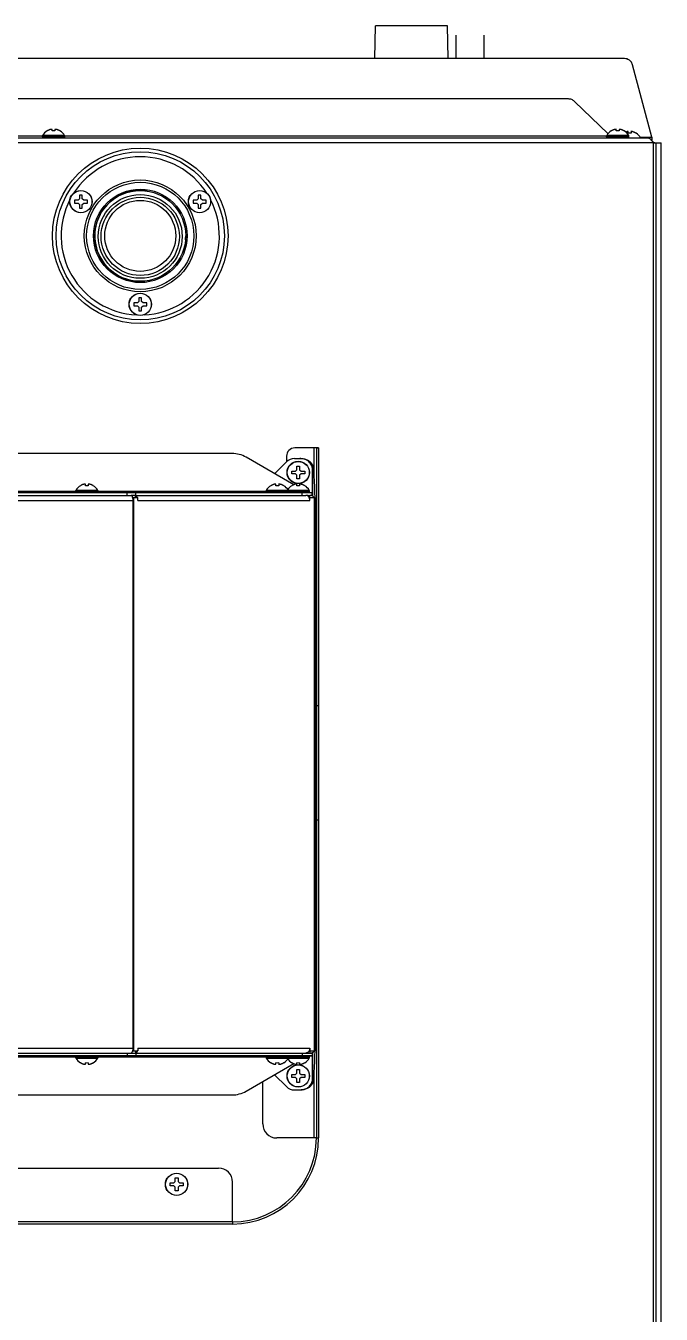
# Model space of a CAD drawing. Header units: millimetres. Extents: x -1686 to 4120, y -1850 to 2563.
# Drawn here: x 629.4 to 856.7, y -1379.4 to -918.3 of the extents above; entities that cross this region are included whole.
import ezdxf

# ---------------------------------------------------------------- set-up
doc = ezdxf.new("R2010")
doc.units = ezdxf.units.MM
doc.header["$LTSCALE"] = 65.395
doc.layers.get('0').update_dxf_attribs({"linetype": 'CONTINUOUS'})
doc.layers.add('ASSI', color=7, linetype='CONTINUOUS')
doc.layers.add('GEOM', color=7, linetype='CONTINUOUS')

msp = doc.modelspace()

# ---------------------------------------------------------------- linework, layer by layer
at = {"linetype": 'Continuous'}
for p, q in [((754.26, -929.97), (754.46, -918.25)), ((780.3, -918.25), (754.46, -918.25)), ((780.5, -929.97), (780.3, -918.25)), ((783.38, -929.97), (783.38, -921.58)), ((793.38, -929.97), (793.38, -921.58)), ((637.08, -955.91), (637.08, -955.87)), ((638.88, -955.91), (638.88, -955.35)), ((639.88, -955.35), (639.88, -955.91)), ((641.68, -955.87), (641.68, -955.91)), ((838.83, -955.91), (838.83, -955.87)), ((840.63, -955.91), (840.63, -955.35)), ((841.63, -955.35), (841.63, -955.91)), ((843.43, -955.87), (843.43, -955.91)), ((844.88, -956.71), (844.88, -956.15)), ((845.88, -956.15), (845.88, -956.71)), ((847.68, -956.67), (847.68, -956.71)), ((646.86, -980.7), (646.86, -981.7)), ((648.16, -980.7), (646.86, -980.7)), ((646.86, -981.7), (648.16, -981.7)), ((648.66, -980.2), (648.16, -980.7)), ((648.16, -981.7), (648.66, -982.2)), ((648.66, -978.9), (648.66, -980.2)), ((649.66, -978.9), (648.66, -978.9)), ((648.66, -982.2), (648.66, -983.5)), ((649.66, -980.2), (649.66, -978.9)), ((650.16, -980.7), (649.66, -980.2)), ((649.66, -982.2), (650.16, -981.7)), ((649.66, -983.5), (649.66, -982.2)), ((651.46, -980.7), (650.16, -980.7)), ((650.16, -981.7), (651.46, -981.7)), ((651.46, -981.7), (651.46, -980.7)), ((689.3, -980.7), (689.3, -981.7)), ((690.6, -980.7), (689.3, -980.7)), ((689.3, -981.7), (690.6, -981.7)), ((691.1, -980.2), (690.6, -980.7)), ((690.6, -981.7), (691.1, -982.2)), ((691.1, -978.9), (691.1, -980.2)), ((692.1, -978.9), (691.1, -978.9)), ((691.1, -982.2), (691.1, -983.5)), ((692.1, -980.2), (692.1, -978.9)), ((692.6, -980.7), (692.1, -980.2)), ((692.1, -982.2), (692.6, -981.7)), ((692.1, -983.5), (692.1, -982.2)), ((693.9, -980.7), (692.6, -980.7)), ((692.6, -981.7), (693.9, -981.7)), ((693.9, -981.7), (693.9, -980.7)), ((648.66, -983.5), (649.66, -983.5)), ((691.1, -983.5), (692.1, -983.5)), ((668.08, -1017.45), (668.08, -1018.45)), ((669.38, -1017.45), (668.08, -1017.45)), ((668.08, -1018.45), (669.38, -1018.45)), ((669.88, -1016.95), (669.38, -1017.45)), ((669.38, -1018.45), (669.88, -1018.95)), ((669.88, -1015.65), (669.88, -1016.95)), ((670.88, -1015.65), (669.88, -1015.65)), ((669.88, -1018.95), (669.88, -1020.25)), ((670.88, -1016.95), (670.88, -1015.65)), ((671.38, -1017.45), (670.88, -1016.95)), ((670.88, -1018.95), (671.38, -1018.45)), ((670.88, -1020.25), (670.88, -1018.95)), ((672.68, -1017.45), (671.38, -1017.45)), ((671.38, -1018.45), (672.68, -1018.45)), ((672.68, -1018.45), (672.68, -1017.45)), ((669.88, -1020.25), (670.88, -1020.25)), ((733.38, -1069.35), (734.18, -1069.35)), ((724.58, -1077.65), (725.88, -1077.65)), ((724.58, -1078.65), (724.58, -1077.65)), ((725.88, -1078.65), (724.58, -1078.65)), ((725.88, -1077.65), (726.38, -1077.15)), ((726.38, -1079.15), (725.88, -1078.65)), ((726.38, -1075.85), (727.38, -1075.85)), ((726.38, -1077.15), (726.38, -1075.85)), ((726.38, -1080.45), (726.38, -1079.15)), ((727.38, -1075.85), (727.38, -1077.15)), ((727.38, -1077.15), (727.88, -1077.65)), ((727.88, -1078.65), (727.38, -1079.15)), ((727.38, -1079.15), (727.38, -1080.45)), ((727.88, -1077.65), (729.18, -1077.65)), ((729.18, -1078.65), (727.88, -1078.65)), ((729.18, -1077.65), (729.18, -1078.65)), ((648.98, -1082.91), (648.98, -1082.87)), ((650.78, -1082.91), (650.78, -1082.35)), ((651.78, -1082.35), (651.78, -1082.91)), ((653.58, -1082.87), (653.58, -1082.91)), ((717.08, -1082.91), (717.08, -1082.87)), ((718.88, -1082.91), (718.88, -1082.35)), ((719.88, -1082.35), (719.88, -1082.91)), ((721.68, -1082.87), (721.68, -1082.91)), ((724.58, -1082.91), (724.58, -1082.87)), ((727.38, -1080.45), (726.38, -1080.45)), ((726.38, -1082.91), (726.38, -1082.35)), ((727.38, -1082.35), (727.38, -1082.91)), ((729.18, -1082.87), (729.18, -1082.91)), ((648.98, -1289.43), (648.98, -1289.4)), ((650.78, -1289.95), (650.78, -1289.4)), ((651.78, -1289.4), (651.78, -1289.95)), ((653.58, -1289.4), (653.58, -1289.43)), ((717.08, -1289.43), (717.08, -1289.4)), ((718.88, -1289.95), (718.88, -1289.4)), ((719.88, -1289.4), (719.88, -1289.95)), ((721.68, -1289.4), (721.68, -1289.43)), ((724.58, -1289.43), (724.58, -1289.4)), ((726.38, -1289.95), (726.38, -1289.4)), ((727.38, -1289.4), (727.38, -1289.95)), ((729.18, -1289.4), (729.18, -1289.43)), ((724.58, -1293.65), (725.88, -1293.65)), ((724.58, -1294.65), (724.58, -1293.65)), ((725.88, -1294.65), (724.58, -1294.65)), ((725.88, -1293.65), (726.38, -1293.15)), ((726.38, -1295.15), (725.88, -1294.65)), ((726.38, -1291.85), (727.38, -1291.85)), ((726.38, -1293.15), (726.38, -1291.85)), ((726.38, -1296.45), (726.38, -1295.15)), ((727.38, -1291.85), (727.38, -1293.15)), ((727.38, -1293.15), (727.88, -1293.65)), ((727.88, -1294.65), (727.38, -1295.15)), ((727.38, -1295.15), (727.38, -1296.45)), ((727.88, -1293.65), (729.18, -1293.65)), ((729.18, -1294.65), (727.88, -1294.65)), ((729.18, -1293.65), (729.18, -1294.65)), ((727.38, -1296.45), (726.38, -1296.45)), ((681.08, -1332.45), (682.38, -1332.45)), ((681.08, -1333.45), (681.08, -1332.45)), ((682.38, -1332.45), (682.88, -1331.95)), ((682.88, -1330.65), (683.88, -1330.65)), ((682.88, -1331.95), (682.88, -1330.65)), ((683.88, -1330.65), (683.88, -1331.95)), ((683.88, -1331.95), (684.38, -1332.45)), ((684.38, -1332.45), (685.68, -1332.45)), ((685.68, -1332.45), (685.68, -1333.45)), ((682.38, -1333.45), (681.08, -1333.45)), ((682.88, -1333.95), (682.38, -1333.45)), ((682.88, -1335.25), (682.88, -1333.95)), ((683.88, -1335.25), (682.88, -1335.25)), ((684.38, -1333.45), (683.88, -1333.95)), ((683.88, -1333.95), (683.88, -1335.25)), ((685.68, -1333.45), (684.38, -1333.45))]:
    msp.add_line(p, q, dxfattribs=at)
for radius in [15, 14]:
    msp.add_circle((670.38, -993.65), radius, dxfattribs=at)
for centre, radius, start, end in [((639.58, -959.97), 4.8, 121.3727, 149.6988), ((639.57, -959.96), 4.75, 118.9687, 121.5341), ((639.56, -959.95), 4.75, 118.0074, 118.9684), ((639.56, -959.95), 4.75, 116.6813, 118.0074), ((639.56, -959.95), 4.74, 115.5402, 116.6812), ((639.56, -959.94), 4.74, 114.5722, 115.5402), ((639.56, -959.94), 4.73, 113.3175, 114.5722), ((639.56, -959.94), 4.73, 112.5474, 113.3174), ((639.55, -959.93), 4.72, 111.0025, 112.5476), ((639.55, -959.92), 4.72, 110.5181, 111.0023), ((639.55, -959.91), 4.7, 108.4656, 110.5187), ((639.54, -959.89), 4.68, 107.3773, 108.465), ((639.53, -959.88), 4.67, 106.3949, 107.3772), ((639.53, -959.85), 4.64, 104.3176, 106.3964), ((638.63, -957.34), 2.01, 95.2585, 97.2741), ((638.63, -957.32), 1.98, 94.6009, 95.2558), ((638.63, -957.31), 1.97, 93.2167, 94.6016), ((638.63, -957.3), 1.96, 92.3765, 93.2159), ((638.63, -957.29), 1.95, 91.1545, 92.3767), ((638.63, -957.29), 1.95, 90.1995, 91.1541), ((638.63, -957.29), 1.95, 89.0741, 90.1995), ((638.63, -957.29), 1.95, 88.0037, 89.0738), ((638.63, -957.3), 1.96, 86.9771, 88.0037), ((638.63, -957.31), 1.97, 85.714, 86.9766), ((638.63, -957.32), 1.98, 84.8627, 85.7144), ((638.63, -957.34), 2.01, 82.7256, 84.8598), ((639.38, -959.67), 3.8, 82.4351, 97.5649), ((640.13, -957.34), 2.01, 95.1401, 97.2744), ((640.13, -957.32), 1.98, 94.2856, 95.1372), ((640.13, -957.31), 1.97, 93.0233, 94.286), ((640.13, -957.3), 1.96, 91.9964, 93.0228), ((640.13, -957.29), 1.95, 90.9261, 91.9964), ((640.13, -957.29), 1.95, 88.8459, 90.9258), ((640.13, -957.29), 1.96, 87.6234, 88.8455), ((640.13, -957.3), 1.96, 86.7841, 87.6235), ((640.13, -957.31), 1.97, 85.3984, 86.7833), ((640.13, -957.32), 1.98, 84.7442, 85.3991), ((640.13, -957.34), 2.01, 82.7259, 84.7415), ((639.23, -959.85), 4.64, 73.6036, 75.6824), ((639.22, -959.88), 4.67, 72.6228, 73.6051), ((639.22, -959.89), 4.68, 71.535, 72.6227), ((639.21, -959.91), 4.7, 69.4813, 71.5344), ((639.21, -959.92), 4.72, 68.9977, 69.4819), ((639.21, -959.93), 4.72, 67.4524, 68.9975), ((639.2, -959.94), 4.73, 66.6826, 67.4526), ((639.2, -959.94), 4.73, 65.4278, 66.6825), ((639.2, -959.94), 4.74, 64.4598, 65.4278), ((639.2, -959.95), 4.74, 63.3188, 64.4598), ((639.2, -959.95), 4.75, 61.9926, 63.3187), ((639.2, -959.95), 4.75, 61.0316, 61.9926), ((639.19, -959.96), 4.75, 58.4659, 61.0313), ((639.18, -959.97), 4.8, 30.3012, 58.6273), ((841.33, -959.97), 4.8, 121.3727, 149.6988), ((841.32, -959.96), 4.75, 118.9687, 121.5341), ((841.31, -959.95), 4.75, 118.0074, 118.9684), ((841.31, -959.95), 4.75, 116.6813, 118.0074), ((841.31, -959.95), 4.74, 115.5402, 116.6812), ((841.31, -959.94), 4.74, 114.5722, 115.5402), ((841.31, -959.94), 4.73, 113.3175, 114.5722), ((841.31, -959.94), 4.73, 112.5474, 113.3174), ((841.3, -959.93), 4.72, 111.0025, 112.5476), ((841.3, -959.92), 4.72, 110.5181, 111.0023), ((841.3, -959.91), 4.7, 108.4656, 110.5187), ((841.29, -959.89), 4.68, 107.3773, 108.465), ((841.28, -959.88), 4.67, 106.3949, 107.3772), ((841.28, -959.85), 4.64, 104.3176, 106.3964), ((840.38, -957.34), 2.01, 95.2585, 97.2741), ((840.38, -957.32), 1.98, 94.6009, 95.2558), ((840.38, -957.31), 1.97, 93.2167, 94.6016), ((840.38, -957.3), 1.96, 92.3765, 93.2159), ((840.38, -957.29), 1.95, 91.1545, 92.3767), ((840.38, -957.29), 1.95, 90.1995, 91.1541), ((840.38, -957.29), 1.95, 89.0741, 90.1995), ((840.38, -957.29), 1.95, 88.0037, 89.0738), ((840.38, -957.3), 1.96, 86.9771, 88.0037), ((840.38, -957.31), 1.97, 85.714, 86.9766), ((840.38, -957.32), 1.98, 84.8627, 85.7144), ((840.38, -957.34), 2.01, 82.7256, 84.8598), ((841.13, -959.67), 3.8, 82.4351, 97.5649), ((841.88, -957.34), 2.01, 95.1401, 97.2744), ((841.88, -957.32), 1.98, 94.2856, 95.1372), ((841.88, -957.31), 1.97, 93.0233, 94.286), ((841.88, -957.3), 1.96, 91.9964, 93.0228), ((841.88, -957.29), 1.95, 90.9261, 91.9964), ((841.88, -957.29), 1.95, 88.8459, 90.9258), ((841.88, -957.29), 1.96, 87.6234, 88.8455), ((841.88, -957.3), 1.96, 86.7841, 87.6235), ((841.88, -957.31), 1.97, 85.3984, 86.7833), ((841.88, -957.32), 1.98, 84.7442, 85.3991), ((841.88, -957.34), 2.01, 82.7259, 84.7415), ((840.98, -959.85), 4.64, 73.6036, 75.6824), ((840.97, -959.88), 4.67, 72.6228, 73.6051), ((840.97, -959.89), 4.68, 71.535, 72.6227), ((840.96, -959.91), 4.7, 69.4813, 71.5344), ((840.96, -959.92), 4.72, 68.9977, 69.4819), ((840.96, -959.93), 4.72, 67.4524, 68.9975), ((840.95, -959.94), 4.73, 66.6826, 67.4526), ((840.95, -959.94), 4.73, 65.4278, 66.6825), ((840.95, -959.94), 4.74, 64.4598, 65.4278), ((840.95, -959.95), 4.74, 63.3188, 64.4598), ((840.95, -959.95), 4.75, 61.9926, 63.3187), ((840.95, -959.95), 4.75, 61.0316, 61.9926), ((840.94, -959.96), 4.75, 58.4659, 61.0313), ((840.93, -959.97), 4.8, 30.3012, 58.6273), ((845.54, -960.71), 4.7, 108.465, 109.4988), ((845.54, -960.69), 4.68, 107.3773, 108.465), ((845.53, -960.68), 4.67, 106.3949, 107.3772), ((845.53, -960.65), 4.64, 104.3176, 106.3964), ((844.63, -958.14), 2.01, 95.2585, 97.2741), ((844.63, -958.12), 1.98, 94.6009, 95.2558), ((844.63, -958.11), 1.97, 93.2167, 94.6016), ((844.63, -958.1), 1.96, 92.3765, 93.2159), ((844.63, -958.09), 1.95, 91.1545, 92.3767), ((844.63, -958.09), 1.95, 90.1995, 91.1541), ((844.63, -958.09), 1.95, 89.0741, 90.1995), ((844.63, -958.09), 1.95, 88.0037, 89.0738), ((844.63, -958.1), 1.96, 86.9771, 88.0037), ((844.63, -958.11), 1.97, 85.714, 86.9766), ((844.63, -958.12), 1.98, 84.8627, 85.7144), ((844.63, -958.14), 2.01, 82.7256, 84.8598), ((845.38, -960.47), 3.8, 82.4351, 97.5649), ((846.13, -958.14), 2.01, 95.1401, 97.2744), ((846.13, -958.12), 1.98, 94.2856, 95.1372), ((846.13, -958.11), 1.97, 93.0233, 94.286), ((846.13, -958.1), 1.96, 91.9964, 93.0228), ((846.13, -958.09), 1.95, 90.9261, 91.9964), ((846.13, -958.09), 1.95, 88.8459, 90.9258), ((846.13, -958.09), 1.96, 87.6234, 88.8455), ((846.13, -958.1), 1.96, 86.7841, 87.6235), ((846.13, -958.11), 1.97, 85.3984, 86.7833), ((846.13, -958.12), 1.98, 84.7442, 85.3991), ((846.13, -958.14), 2.01, 82.7259, 84.7415), ((845.23, -960.65), 4.64, 73.6036, 75.6824), ((845.22, -960.68), 4.67, 72.6228, 73.6051), ((845.22, -960.69), 4.68, 71.535, 72.6227), ((845.21, -960.71), 4.7, 69.4813, 71.5344), ((845.21, -960.72), 4.72, 68.9977, 69.4819), ((845.21, -960.73), 4.72, 67.4524, 68.9975), ((845.2, -960.74), 4.73, 66.6826, 67.4526), ((845.2, -960.74), 4.73, 65.4278, 66.6825), ((845.2, -960.74), 4.74, 64.4598, 65.4278), ((845.2, -960.75), 4.74, 63.3188, 64.4598), ((845.2, -960.75), 4.75, 61.9926, 63.3187), ((845.2, -960.75), 4.75, 61.0316, 61.9926), ((845.19, -960.76), 4.75, 58.4659, 61.0313), ((845.18, -960.77), 4.8, 30.3012, 58.6273), ((853.58, -961.75), 1.8, 62.8861, 84.76), ((651.48, -1086.97), 4.8, 121.3727, 149.6988), ((651.47, -1086.96), 4.75, 118.9687, 121.5341), ((651.46, -1086.95), 4.75, 118.0074, 118.9684), ((651.46, -1086.95), 4.75, 116.6813, 118.0074), ((651.46, -1086.95), 4.74, 115.5402, 116.6812), ((651.46, -1086.94), 4.74, 114.5722, 115.5402), ((651.46, -1086.94), 4.73, 113.3175, 114.5722), ((651.46, -1086.94), 4.73, 112.5474, 113.3174), ((651.45, -1086.93), 4.72, 111.0025, 112.5476), ((651.45, -1086.92), 4.72, 110.5181, 111.0023), ((651.45, -1086.91), 4.7, 108.4656, 110.5187), ((651.44, -1086.89), 4.68, 107.3773, 108.465), ((651.43, -1086.88), 4.67, 106.3949, 107.3772), ((651.43, -1086.85), 4.64, 104.3176, 106.3964), ((650.53, -1084.34), 2.01, 95.2585, 97.2741), ((650.53, -1084.32), 1.98, 94.6009, 95.2558), ((650.53, -1084.31), 1.97, 93.2167, 94.6016), ((650.53, -1084.3), 1.96, 92.3765, 93.2159), ((650.53, -1084.29), 1.95, 91.1545, 92.3767), ((650.53, -1084.29), 1.95, 90.1995, 91.1541), ((650.53, -1084.29), 1.95, 89.0741, 90.1995), ((650.53, -1084.29), 1.95, 88.0037, 89.0738), ((650.53, -1084.3), 1.96, 86.9771, 88.0037), ((650.53, -1084.31), 1.97, 85.714, 86.9766), ((650.53, -1084.32), 1.98, 84.8627, 85.7144), ((650.53, -1084.34), 2.01, 82.7256, 84.8598), ((651.28, -1086.67), 3.8, 82.4351, 97.5649), ((652.03, -1084.34), 2.01, 95.1401, 97.2744), ((652.03, -1084.32), 1.98, 94.2856, 95.1372), ((652.03, -1084.31), 1.97, 93.0233, 94.286), ((652.03, -1084.3), 1.96, 91.9964, 93.0228), ((652.03, -1084.29), 1.95, 90.9261, 91.9964), ((652.03, -1084.29), 1.95, 88.8459, 90.9258), ((652.03, -1084.29), 1.96, 87.6234, 88.8455), ((652.03, -1084.3), 1.96, 86.7841, 87.6235), ((652.03, -1084.31), 1.97, 85.3984, 86.7833), ((652.03, -1084.32), 1.98, 84.7442, 85.3991), ((652.03, -1084.34), 2.01, 82.7259, 84.7415), ((651.13, -1086.85), 4.64, 73.6036, 75.6824), ((651.12, -1086.88), 4.67, 72.6228, 73.6051), ((651.12, -1086.89), 4.68, 71.535, 72.6227), ((651.11, -1086.91), 4.7, 69.4813, 71.5344), ((651.11, -1086.92), 4.72, 68.9977, 69.4819), ((651.11, -1086.93), 4.72, 67.4524, 68.9975), ((651.1, -1086.94), 4.73, 66.6826, 67.4526), ((651.1, -1086.94), 4.73, 65.4278, 66.6825), ((651.1, -1086.94), 4.74, 64.4598, 65.4278), ((651.1, -1086.95), 4.74, 63.3188, 64.4598), ((651.1, -1086.95), 4.75, 61.9926, 63.3187), ((651.1, -1086.95), 4.75, 61.0316, 61.9926), ((651.09, -1086.96), 4.75, 58.4659, 61.0313), ((651.08, -1086.97), 4.8, 30.3012, 58.6273), ((719.58, -1086.97), 4.8, 121.3727, 149.6988), ((719.57, -1086.96), 4.75, 118.9687, 121.5341), ((719.56, -1086.95), 4.75, 118.0074, 118.9684), ((719.56, -1086.95), 4.75, 116.6813, 118.0074), ((719.56, -1086.95), 4.74, 115.5402, 116.6812), ((719.56, -1086.94), 4.74, 114.5722, 115.5402), ((719.56, -1086.94), 4.73, 113.3175, 114.5722), ((719.56, -1086.94), 4.73, 112.5474, 113.3174), ((719.55, -1086.93), 4.72, 111.0025, 112.5476), ((719.55, -1086.92), 4.72, 110.5181, 111.0023), ((719.55, -1086.91), 4.7, 108.4656, 110.5187), ((719.54, -1086.89), 4.68, 107.3773, 108.465), ((719.53, -1086.88), 4.67, 106.3949, 107.3772), ((719.53, -1086.85), 4.64, 104.3176, 106.3964), ((718.63, -1084.34), 2.01, 95.2585, 97.2741), ((718.63, -1084.32), 1.98, 94.6009, 95.2558), ((718.63, -1084.31), 1.97, 93.2167, 94.6016), ((718.63, -1084.3), 1.96, 92.3765, 93.2159), ((718.63, -1084.29), 1.95, 91.1545, 92.3767), ((718.63, -1084.29), 1.95, 90.1995, 91.1541), ((718.63, -1084.29), 1.95, 89.0741, 90.1995), ((718.63, -1084.29), 1.95, 88.0037, 89.0738), ((718.63, -1084.3), 1.96, 86.9771, 88.0037), ((718.63, -1084.31), 1.97, 85.714, 86.9766), ((718.63, -1084.32), 1.98, 84.8627, 85.7144), ((718.63, -1084.34), 2.01, 82.7256, 84.8598), ((719.38, -1086.67), 3.8, 82.4351, 97.5649), ((720.13, -1084.34), 2.01, 95.1401, 97.2744), ((720.13, -1084.32), 1.98, 94.2856, 95.1372), ((720.13, -1084.31), 1.97, 93.0233, 94.286), ((720.13, -1084.3), 1.96, 91.9964, 93.0228), ((720.13, -1084.29), 1.95, 90.9261, 91.9964), ((720.13, -1084.29), 1.95, 88.8459, 90.9258), ((720.13, -1084.29), 1.96, 87.6234, 88.8455), ((720.13, -1084.3), 1.96, 86.7841, 87.6235), ((720.13, -1084.31), 1.97, 85.3984, 86.7833), ((720.13, -1084.32), 1.98, 84.7442, 85.3991), ((720.13, -1084.34), 2.01, 82.7259, 84.7415), ((719.23, -1086.85), 4.64, 73.6036, 75.6824), ((719.22, -1086.88), 4.67, 72.6228, 73.6051), ((719.22, -1086.89), 4.68, 71.535, 72.6227), ((719.21, -1086.91), 4.7, 69.4813, 71.5344), ((719.21, -1086.92), 4.72, 68.9977, 69.4819), ((719.21, -1086.93), 4.72, 67.4524, 68.9975), ((719.2, -1086.94), 4.73, 66.6826, 67.4526), ((719.2, -1086.94), 4.73, 65.4278, 66.6825), ((719.2, -1086.94), 4.74, 64.4598, 65.4278), ((719.2, -1086.95), 4.74, 63.3188, 64.4598), ((719.2, -1086.95), 4.75, 61.9926, 63.3187), ((719.2, -1086.95), 4.75, 61.0316, 61.9926), ((719.19, -1086.96), 4.75, 58.4659, 61.0313), ((719.18, -1086.97), 4.8, 30.3012, 58.6273), ((727.08, -1086.97), 4.8, 121.3727, 145.7416), ((727.07, -1086.96), 4.75, 118.9687, 121.5341), ((727.06, -1086.95), 4.75, 118.0074, 118.9684), ((727.06, -1086.95), 4.75, 116.6813, 118.0074), ((727.06, -1086.95), 4.74, 115.5402, 116.6812), ((727.06, -1086.94), 4.74, 114.5722, 115.5402), ((727.06, -1086.94), 4.73, 113.3175, 114.5722), ((727.06, -1086.94), 4.73, 112.5474, 113.3174), ((727.05, -1086.93), 4.72, 111.0025, 112.5476), ((727.05, -1086.92), 4.72, 110.5181, 111.0023), ((727.05, -1086.91), 4.7, 108.4656, 110.5187), ((727.04, -1086.89), 4.68, 107.3773, 108.465), ((727.03, -1086.88), 4.67, 106.3949, 107.3772), ((727.03, -1086.85), 4.64, 104.3176, 106.3964), ((726.13, -1084.34), 2.01, 95.2585, 97.2741), ((726.13, -1084.32), 1.98, 94.6009, 95.2558), ((726.13, -1084.31), 1.97, 93.2167, 94.6016), ((726.13, -1084.3), 1.96, 92.3765, 93.2159), ((726.13, -1084.29), 1.95, 91.1545, 92.3767), ((726.13, -1084.29), 1.95, 90.1995, 91.1541), ((726.13, -1084.29), 1.95, 89.0741, 90.1995), ((726.13, -1084.29), 1.95, 88.0037, 89.0738), ((726.13, -1084.3), 1.96, 86.9771, 88.0037), ((726.13, -1084.31), 1.97, 85.714, 86.9766), ((726.13, -1084.32), 1.98, 84.8627, 85.7144), ((726.13, -1084.34), 2.01, 82.7256, 84.8598), ((726.88, -1086.67), 3.8, 82.4351, 97.5649), ((727.63, -1084.34), 2.01, 95.1401, 97.2744), ((727.63, -1084.32), 1.98, 94.2856, 95.1372), ((727.63, -1084.31), 1.97, 93.0233, 94.286), ((727.63, -1084.3), 1.96, 91.9964, 93.0228), ((727.63, -1084.29), 1.95, 90.9261, 91.9964), ((727.63, -1084.29), 1.95, 88.8459, 90.9258), ((727.63, -1084.29), 1.96, 87.6234, 88.8455), ((727.63, -1084.3), 1.96, 86.7841, 87.6235), ((727.63, -1084.31), 1.97, 85.3984, 86.7833), ((727.63, -1084.32), 1.98, 84.7442, 85.3991), ((727.63, -1084.34), 2.01, 82.7259, 84.7415), ((726.73, -1086.85), 4.64, 73.6036, 75.6824), ((726.72, -1086.88), 4.67, 72.6228, 73.6051), ((726.72, -1086.89), 4.68, 71.535, 72.6227), ((726.71, -1086.91), 4.7, 69.4813, 71.5344), ((726.71, -1086.92), 4.72, 68.9977, 69.4819), ((726.71, -1086.93), 4.72, 67.4524, 68.9975), ((726.7, -1086.94), 4.73, 66.6826, 67.4526), ((726.7, -1086.94), 4.73, 65.4278, 66.6825), ((726.7, -1086.94), 4.74, 64.4598, 65.4278), ((726.7, -1086.95), 4.74, 63.3188, 64.4598), ((726.7, -1086.95), 4.75, 61.9926, 63.3187), ((726.7, -1086.95), 4.75, 61.0316, 61.9926), ((726.69, -1086.96), 4.75, 58.4659, 61.0313), ((726.68, -1086.97), 4.8, 30.3012, 58.6273), ((651.48, -1285.33), 4.8, 210.3012, 238.6273), ((651.47, -1285.34), 4.75, 238.4659, 241.0313), ((651.46, -1285.35), 4.75, 241.0316, 241.9926), ((651.46, -1285.35), 4.75, 241.9926, 243.3187), ((651.46, -1285.35), 4.74, 243.3188, 244.4598), ((651.46, -1285.36), 4.74, 244.4598, 245.4278), ((651.46, -1285.36), 4.73, 245.4278, 246.6825), ((651.46, -1285.37), 4.73, 246.6826, 247.4526), ((651.45, -1285.37), 4.72, 247.4524, 248.9975), ((651.45, -1285.38), 4.72, 248.9977, 249.4819), ((651.45, -1285.39), 4.7, 249.4813, 251.5344), ((651.44, -1285.41), 4.68, 251.535, 252.6227), ((651.43, -1285.42), 4.67, 252.6228, 253.6051), ((651.43, -1285.45), 4.64, 253.6036, 255.6824), ((650.53, -1287.96), 2.01, 262.7259, 264.7415), ((650.53, -1287.98), 1.98, 264.7442, 265.3991), ((650.53, -1287.99), 1.97, 265.3984, 266.7833), ((650.53, -1288), 1.96, 266.7841, 267.6235), ((650.53, -1288.01), 1.96, 267.6234, 268.8455), ((650.53, -1288.01), 1.95, 268.8459, 270.9258), ((650.53, -1288.01), 1.95, 270.9261, 271.9964), ((650.53, -1288), 1.96, 271.9964, 273.0228), ((650.53, -1287.99), 1.97, 273.0233, 274.286), ((650.53, -1287.98), 1.98, 274.2856, 275.1372), ((650.53, -1287.96), 2.01, 275.1401, 277.2744), ((651.28, -1285.63), 3.8, 262.4351, 277.5649), ((652.03, -1287.96), 2.01, 262.7256, 264.8598), ((652.03, -1287.98), 1.98, 264.8627, 265.7144), ((652.03, -1287.99), 1.97, 265.714, 266.9766), ((652.03, -1288), 1.96, 266.9771, 268.0037), ((652.03, -1288.01), 1.95, 268.0037, 269.0738), ((652.03, -1288.01), 1.95, 269.0741, 270.1995), ((652.03, -1288.01), 1.95, 270.1995, 271.1541), ((652.03, -1288.01), 1.95, 271.1545, 272.3767), ((652.03, -1288), 1.96, 272.3765, 273.2159), ((652.03, -1287.99), 1.97, 273.2167, 274.6016), ((652.03, -1287.98), 1.98, 274.6009, 275.2558), ((652.03, -1287.96), 2.01, 275.2585, 277.2741), ((651.13, -1285.45), 4.64, 284.3176, 286.3964), ((651.12, -1285.42), 4.67, 286.3949, 287.3772), ((651.12, -1285.41), 4.68, 287.3773, 288.465), ((651.11, -1285.39), 4.7, 288.4656, 290.5187), ((651.11, -1285.38), 4.72, 290.5181, 291.0023), ((651.11, -1285.37), 4.72, 291.0025, 292.5476), ((651.1, -1285.37), 4.73, 292.5474, 293.3174), ((651.1, -1285.36), 4.73, 293.3175, 294.5722), ((651.1, -1285.36), 4.74, 294.5722, 295.5402), ((651.1, -1285.35), 4.74, 295.5402, 296.6812), ((651.1, -1285.35), 4.75, 296.6813, 298.0074), ((651.1, -1285.35), 4.75, 298.0074, 298.9684), ((651.09, -1285.34), 4.75, 298.9687, 301.5341), ((651.08, -1285.33), 4.8, 301.3727, 329.6988), ((719.58, -1285.33), 4.8, 210.3012, 238.6273), ((719.57, -1285.34), 4.75, 238.4659, 241.0313), ((719.56, -1285.35), 4.75, 241.0316, 241.9926), ((719.56, -1285.35), 4.75, 241.9926, 243.3187), ((719.56, -1285.35), 4.74, 243.3188, 244.4598), ((719.56, -1285.36), 4.74, 244.4598, 245.4278), ((719.56, -1285.36), 4.73, 245.4278, 246.6825), ((719.56, -1285.37), 4.73, 246.6826, 247.4526), ((719.55, -1285.37), 4.72, 247.4524, 248.9975), ((719.55, -1285.38), 4.72, 248.9977, 249.4819), ((719.55, -1285.39), 4.7, 249.4813, 251.5344), ((719.54, -1285.41), 4.68, 251.535, 252.6227), ((719.53, -1285.42), 4.67, 252.6228, 253.6051), ((719.53, -1285.45), 4.64, 253.6036, 255.6824), ((718.63, -1287.96), 2.01, 262.7259, 264.7415), ((718.63, -1287.98), 1.98, 264.7442, 265.3991), ((718.63, -1287.99), 1.97, 265.3984, 266.7833), ((718.63, -1288), 1.96, 266.7841, 267.6235), ((718.63, -1288.01), 1.96, 267.6234, 268.8455), ((718.63, -1288.01), 1.95, 268.8459, 270.9258), ((718.63, -1288.01), 1.95, 270.9261, 271.9964), ((718.63, -1288), 1.96, 271.9964, 273.0228), ((718.63, -1287.99), 1.97, 273.0233, 274.286), ((718.63, -1287.98), 1.98, 274.2856, 275.1372), ((718.63, -1287.96), 2.01, 275.1401, 277.2744), ((719.38, -1285.63), 3.8, 262.4351, 277.5649), ((720.13, -1287.96), 2.01, 262.7256, 264.8598), ((720.13, -1287.98), 1.98, 264.8627, 265.7144), ((720.13, -1287.99), 1.97, 265.714, 266.9766), ((720.13, -1288), 1.96, 266.9771, 268.0037), ((720.13, -1288.01), 1.95, 268.0037, 269.0738), ((720.13, -1288.01), 1.95, 269.0741, 270.1995), ((720.13, -1288.01), 1.95, 270.1995, 271.1541), ((720.13, -1288.01), 1.95, 271.1545, 272.3767), ((720.13, -1288), 1.96, 272.3765, 273.2159), ((720.13, -1287.99), 1.97, 273.2167, 274.6016), ((720.13, -1287.98), 1.98, 274.6009, 275.2558), ((720.13, -1287.96), 2.01, 275.2585, 277.2741), ((719.23, -1285.45), 4.64, 284.3176, 286.3964), ((719.22, -1285.42), 4.67, 286.3949, 287.3772), ((719.22, -1285.41), 4.68, 287.3773, 288.465), ((719.21, -1285.39), 4.7, 288.4656, 290.5187), ((719.21, -1285.38), 4.72, 290.5181, 291.0023), ((719.21, -1285.37), 4.72, 291.0025, 292.5476), ((719.2, -1285.37), 4.73, 292.5474, 293.3174), ((719.2, -1285.36), 4.73, 293.3175, 294.5722), ((719.2, -1285.36), 4.74, 294.5722, 295.5402), ((719.2, -1285.35), 4.74, 295.5402, 296.6812), ((719.2, -1285.35), 4.75, 296.6813, 298.0074), ((719.2, -1285.35), 4.75, 298.0074, 298.9684), ((719.19, -1285.34), 4.75, 298.9687, 301.5341), ((719.18, -1285.33), 4.8, 301.3727, 329.6988), ((727.08, -1285.33), 4.8, 214.2584, 238.6273), ((727.07, -1285.34), 4.75, 238.4659, 241.0313), ((727.06, -1285.35), 4.75, 241.0316, 241.9926), ((727.06, -1285.35), 4.75, 241.9926, 243.3187), ((727.06, -1285.35), 4.74, 243.3188, 244.4598), ((727.06, -1285.36), 4.74, 244.4598, 245.4278), ((727.06, -1285.36), 4.73, 245.4278, 246.6825), ((727.06, -1285.37), 4.73, 246.6826, 247.4526), ((727.05, -1285.37), 4.72, 247.4524, 248.9975), ((727.05, -1285.38), 4.72, 248.9977, 249.4819), ((727.05, -1285.39), 4.7, 249.4813, 251.5344), ((727.04, -1285.41), 4.68, 251.535, 252.6227), ((727.03, -1285.42), 4.67, 252.6228, 253.6051), ((727.03, -1285.45), 4.64, 253.6036, 255.6824), ((726.13, -1287.96), 2.01, 262.7259, 264.7415), ((726.13, -1287.98), 1.98, 264.7442, 265.3991), ((726.13, -1287.99), 1.97, 265.3984, 266.7833), ((726.13, -1288), 1.96, 266.7841, 267.6235), ((726.13, -1288.01), 1.96, 267.6234, 268.8455), ((726.13, -1288.01), 1.95, 268.8459, 270.9258), ((726.13, -1288.01), 1.95, 270.9261, 271.9964), ((726.13, -1288), 1.96, 271.9964, 273.0228), ((726.13, -1287.99), 1.97, 273.0233, 274.286), ((726.13, -1287.98), 1.98, 274.2856, 275.1372), ((726.13, -1287.96), 2.01, 275.1401, 277.2744), ((726.88, -1285.63), 3.8, 262.4351, 277.5649), ((727.63, -1287.96), 2.01, 262.7256, 264.8598), ((727.63, -1287.98), 1.98, 264.8627, 265.7144), ((727.63, -1287.99), 1.97, 265.714, 266.9766), ((727.63, -1288), 1.96, 266.9771, 268.0037), ((727.63, -1288.01), 1.95, 268.0037, 269.0738), ((727.63, -1288.01), 1.95, 269.0741, 270.1995), ((727.63, -1288.01), 1.95, 270.1995, 271.1541), ((727.63, -1288.01), 1.95, 271.1545, 272.3767), ((727.63, -1288), 1.96, 272.3765, 273.2159), ((727.63, -1287.99), 1.97, 273.2167, 274.6016), ((727.63, -1287.98), 1.98, 274.6009, 275.2558), ((727.63, -1287.96), 2.01, 275.2585, 277.2741), ((726.73, -1285.45), 4.64, 284.3176, 286.3964), ((726.72, -1285.42), 4.67, 286.3949, 287.3772), ((726.72, -1285.41), 4.68, 287.3773, 288.465), ((726.71, -1285.39), 4.7, 288.4656, 290.5187), ((726.71, -1285.38), 4.72, 290.5181, 291.0023), ((726.71, -1285.37), 4.72, 291.0025, 292.5476), ((726.7, -1285.37), 4.73, 292.5474, 293.3174), ((726.7, -1285.36), 4.73, 293.3175, 294.5722), ((726.7, -1285.36), 4.74, 294.5722, 295.5402), ((726.7, -1285.35), 4.74, 295.5402, 296.6812), ((726.7, -1285.35), 4.75, 296.6813, 298.0074), ((726.7, -1285.35), 4.75, 298.0074, 298.9684), ((726.69, -1285.34), 4.75, 298.9687, 301.5341), ((726.68, -1285.33), 4.8, 301.3727, 329.6988)]:
    msp.add_arc(centre, radius, start, end, dxfattribs=at)
at = {"layer": 'ASSI', "linetype": 'Continuous'}
for p, q in [((635.38, -957.95), (635.38, -957.75)), ((643.38, -957.75), (635.38, -957.75)), ((643.38, -957.95), (635.38, -957.95)), ((643.32, -957.55), (635.43, -957.55)), ((643.38, -957.95), (643.38, -957.75)), ((845.13, -957.75), (837.13, -957.75)), ((837.13, -957.95), (837.13, -957.75)), ((845.13, -957.95), (837.13, -957.95)), ((845.07, -957.55), (837.18, -957.55)), ((845.13, -957.95), (845.13, -957.75)), ((647.28, -1084.95), (647.28, -1084.75)), ((655.28, -1084.75), (647.28, -1084.75)), ((655.28, -1084.95), (647.28, -1084.95)), ((655.22, -1084.55), (647.33, -1084.55)), ((655.28, -1084.95), (655.28, -1084.75)), ((730.88, -1084.75), (715.38, -1084.75)), ((715.38, -1084.95), (715.38, -1084.75)), ((730.88, -1084.95), (715.38, -1084.95)), ((730.82, -1084.55), (715.43, -1084.55)), ((723.38, -1084.95), (723.38, -1084.75)), ((730.88, -1084.95), (730.88, -1084.75)), ((647.28, -1287.35), (655.28, -1287.35)), ((647.28, -1287.55), (647.28, -1287.35)), ((647.28, -1287.55), (655.28, -1287.55)), ((647.33, -1287.75), (655.22, -1287.75)), ((655.28, -1287.55), (655.28, -1287.35)), ((715.38, -1287.35), (730.88, -1287.35)), ((715.38, -1287.55), (715.38, -1287.35)), ((715.38, -1287.55), (730.88, -1287.55)), ((715.43, -1287.75), (730.82, -1287.75)), ((723.38, -1287.55), (723.38, -1287.35)), ((730.88, -1287.55), (730.88, -1287.35))]:
    msp.add_line(p, q, dxfattribs=at)
for centre, radius in [((670.38, -993.45), 30.09), ((649.16, -981.2), 4), ((649.16, -981.2), 3.95), ((670.38, -993.45), 20), ((670.38, -993.45), 16.25), ((691.6, -981.2), 4), ((691.6, -981.2), 3.95), ((670.38, -993.45), 12.7), ((670.38, -1017.95), 4), ((670.38, -1017.95), 3.95), ((726.88, -1078.15), 4), ((726.88, -1078.15), 3.95), ((726.88, -1294.15), 4), ((726.88, -1294.15), 3.95), ((683.38, -1332.95), 4), ((683.38, -1332.95), 3.95)]:
    msp.add_circle(centre, radius, dxfattribs=at)
for centre, radius, start, end in [((635.78, -957.75), 0.4, 149.6988, 180), ((635.78, -957.95), 0.4, 180, 270), ((639.58, -959.97), 4.8, 121.3727, 149.6988), ((639.18, -959.97), 4.8, 30.3012, 58.6273), ((642.98, -957.95), 0.4, 270, 360), ((642.98, -957.75), 0.4, 0, 30.3012), ((837.53, -957.75), 0.4, 149.6988, 180), ((837.53, -957.95), 0.4, 180, 270), ((841.33, -959.97), 4.8, 121.3727, 149.6988), ((840.93, -959.97), 4.8, 30.3012, 58.6273), ((844.73, -957.95), 0.4, 270, 360), ((844.73, -957.75), 0.4, 0, 30.3012), ((845.18, -960.77), 4.8, 30.3012, 58.6273), ((670.38, -993.45), 28.3, 32.6332, 147.3361), ((670.38, -993.45), 28.3, 152.7062, 267.2253), ((670.38, -993.45), 28.3, 272.776, 27.3129), ((651.48, -1086.97), 4.8, 121.3727, 149.6988), ((651.08, -1086.97), 4.8, 30.3012, 58.6273), ((719.58, -1086.97), 4.8, 121.3727, 149.6988), ((719.18, -1086.97), 4.8, 30.3012, 58.6273), ((727.08, -1086.97), 4.8, 121.3727, 145.7122), ((726.68, -1086.97), 4.8, 30.3012, 58.6273), ((647.68, -1084.75), 0.4, 149.6988, 180), ((647.68, -1084.95), 0.4, 180, 270), ((654.88, -1084.95), 0.4, 270, 360), ((654.88, -1084.75), 0.4, 0, 30.3012), ((715.78, -1084.75), 0.4, 149.6988, 180), ((715.78, -1084.95), 0.4, 180, 270), ((722.98, -1084.95), 0.4, 270, 360), ((723.28, -1084.95), 0.4, 247.9517, 270), ((722.98, -1084.75), 0.4, 0, 30.3012), ((730.48, -1084.95), 0.4, 270, 360), ((730.48, -1084.75), 0.4, 0, 30.3012), ((647.68, -1287.35), 0.4, 90, 180), ((647.68, -1287.55), 0.4, 180, 210.3012), ((651.48, -1285.33), 4.8, 210.3012, 238.6273), ((651.08, -1285.33), 4.8, 301.3727, 329.6988), ((654.88, -1287.35), 0.4, 0, 90), ((654.88, -1287.55), 0.4, 329.6988, 360), ((715.78, -1287.35), 0.4, 90, 180), ((715.78, -1287.55), 0.4, 180, 210.3012), ((719.58, -1285.33), 4.8, 210.3012, 238.6273), ((719.18, -1285.33), 4.8, 301.3727, 329.6988), ((722.98, -1287.35), 0.4, 0, 90), ((727.08, -1285.33), 4.8, 214.2878, 238.6273), ((723.28, -1287.35), 0.4, 90, 112.0483), ((722.98, -1287.55), 0.4, 329.6988, 360), ((726.68, -1285.33), 4.8, 301.3727, 329.6988), ((730.48, -1287.35), 0.4, 0, 90), ((730.48, -1287.55), 0.4, 329.6988, 360)]:
    msp.add_arc(centre, radius, start, end, dxfattribs=at)
for points, knots in [([(731.98, -1076.56), (731.94, -1076.31), (731.8, -1075.81), (731.45, -1075.13), (730.96, -1074.52), (730.18, -1073.85), (729.01, -1073.29), (727.98, -1073.15), (727.47, -1073.15)], [0, 0, 0, 0, 0.125128, 0.250271, 0.375433, 0.500614, 0.750182, 1, 1, 1, 1]), ([(727.94, -1073.15), (728.35, -1073.15), (729.17, -1073.25), (730.32, -1073.69), (731.31, -1074.43), (731.8, -1075.1), (731.98, -1075.46)], [0, 0, 0, 0, 0.250181, 0.500255, 0.750197, 1, 1, 1, 1]), ([(727.47, -1299.15), (727.98, -1299.15), (729.01, -1299.01), (730.18, -1298.45), (730.96, -1297.78), (731.45, -1297.17), (731.8, -1296.49), (731.94, -1295.99), (731.98, -1295.74)], [0, 0, 0, 0, 0.249819, 0.499386, 0.624568, 0.749729, 0.874872, 1, 1, 1, 1]), ([(731.98, -1296.84), (731.8, -1297.2), (731.31, -1297.87), (730.32, -1298.61), (729.17, -1299.06), (728.35, -1299.15), (727.94, -1299.15)], [0, 0, 0, 0, 0.249803, 0.499744, 0.749819, 1, 1, 1, 1])]:
    msp.add_open_spline(points, degree=3, knots=knots, dxfattribs=at)
at = {"layer": 'GEOM', "linetype": 'Continuous'}
for p, q in [((843.54, -929.97), (457.36, -929.97)), ((843.54, -930), (457.36, -930)), ((843.54, -930), (843.54, -929.97)), ((846.44, -932.22), (846.44, -932.19)), ((853.38, -958.09), (846.44, -932.19)), ((853.38, -958.12), (846.44, -932.22)), ((823.53, -944.45), (27.23, -944.45)), ((837.66, -956.9), (825.65, -945.3)), ((-1.12, -958.35), (851.88, -958.35)), ((469.35, -957.61), (635.41, -957.61)), ((643.35, -957.61), (837.16, -957.61)), ((849.16, -958.12), (853.38, -958.12)), ((853.13, -959.15), (853.38, -959.15)), ((853.38, -958.12), (853.38, -959.46)), ((853.88, -960.15), (-3.12, -960.15)), ((853.88, -960.15), (856.68, -960.15)), ((853.88, -1636.75), (853.88, -960.15)), ((854.88, -1721.35), (854.88, -960.15)), ((856.68, -1721.35), (856.68, -960.15)), ((733.38, -1069.35), (725.68, -1069.35)), ((732.58, -1079.72), (732.58, -1069.35)), ((734.18, -1069.35), (733.38, -1069.35)), ((733.38, -1069.35), (733.38, -1316.35)), ((734.18, -1069.35), (734.18, -1316.35)), ((703.22, -1071.35), (147.54, -1071.35)), ((725.29, -1082.55), (708.22, -1072.69)), ((722.71, -1074.32), (718.44, -1078.59)), ((722.68, -1072.35), (722.68, -1074.35)), ((725.54, -1073.15), (727.94, -1073.15)), ((731.98, -1086.59), (731.98, -1076.56)), ((118.88, -1085.35), (731.88, -1085.35)), ((519.38, -1084.85), (647.28, -1084.85)), ((525.26, -1086.35), (667.13, -1086.35)), ((525.52, -1088.15), (667.73, -1088.15)), ((655.28, -1084.85), (715.38, -1084.85)), ((665.68, -1086.35), (665.68, -1085.35)), ((668.63, -1086.35), (667.13, -1086.35)), ((667.73, -1087.15), (667.63, -1087.15)), ((667.73, -1087.15), (667.73, -1088.15)), ((667.73, -1087.15), (669.54, -1087.15)), ((667.73, -1088.15), (667.73, -1284.15)), ((668, -1087.15), (668, -1285.15)), ((668.63, -1086.35), (729.59, -1086.35)), ((668.68, -1087.15), (668.68, -1086.35)), ((668.76, -1086.35), (668.76, -1085.35)), ((669.21, -1086.88), (669.03, -1087.15)), ((669.54, -1088.15), (669.54, -1087.15)), ((669.54, -1088.15), (731.02, -1088.15)), ((728.27, -1086.35), (728.27, -1085.35)), ((730.46, -1086.35), (729.59, -1086.35)), ((730.46, -1086.35), (731.08, -1086.35)), ((731.02, -1087.15), (730.82, -1087.15)), ((731.02, -1087.15), (732.88, -1087.15)), ((731.02, -1088.15), (731.02, -1087.15)), ((731.88, -1086.35), (731.08, -1086.35)), ((731.08, -1087.15), (731.08, -1086.35)), ((731.88, -1086.35), (731.88, -1085.35)), ((732.35, -1086.88), (732.08, -1087.15)), ((732.55, -1087.15), (732.55, -1285.15)), ((732.88, -1087.15), (732.88, -1285.15)), ((734.18, -1161.62), (733.38, -1161.62)), ((734.18, -1202.61), (733.38, -1202.61)), ((525.26, -1285.95), (667.13, -1285.95)), ((525.52, -1284.15), (667.73, -1284.15)), ((665.68, -1285.95), (665.68, -1286.95)), ((667.13, -1285.95), (668.63, -1285.95)), ((667.73, -1285.15), (667.63, -1285.15)), ((667.73, -1284.15), (667.73, -1285.15)), ((667.73, -1285.15), (669.54, -1285.15)), ((668.63, -1285.95), (729.59, -1285.95)), ((668.68, -1285.15), (668.68, -1285.95)), ((668.76, -1285.95), (668.76, -1286.95)), ((669.21, -1285.42), (669.03, -1285.15)), ((669.54, -1284.15), (731.02, -1284.15)), ((669.54, -1284.15), (669.54, -1285.15)), ((728.27, -1285.95), (728.27, -1286.95)), ((729.59, -1285.95), (730.46, -1285.95)), ((730.46, -1285.95), (731.08, -1285.95)), ((731.02, -1285.15), (730.82, -1285.15)), ((731.02, -1284.15), (731.02, -1285.15)), ((731.02, -1285.15), (732.88, -1285.15)), ((731.08, -1285.15), (731.08, -1285.95)), ((731.08, -1285.95), (731.88, -1285.95)), ((731.88, -1285.95), (731.88, -1286.95)), ((731.98, -1295.74), (731.98, -1285.71)), ((732.35, -1285.42), (732.08, -1285.15)), ((731.88, -1286.95), (118.88, -1286.95)), ((647.28, -1287.45), (519.38, -1287.45)), ((715.38, -1287.45), (655.28, -1287.45)), ((708.22, -1299.61), (725.29, -1289.75)), ((718.44, -1293.71), (722.71, -1297.98)), ((732.58, -1316.35), (732.58, -1292.58)), ((714.18, -1311.35), (714.18, -1296.17)), ((725.54, -1299.15), (727.94, -1299.15)), ((147.54, -1300.95), (703.22, -1300.95)), ((733.38, -1316.35), (719.18, -1316.35)), ((733.38, -1316.35), (734.18, -1316.35)), ((152.38, -1327.15), (698.38, -1327.15)), ((703.38, -1346.35), (703.38, -1332.15)), ((703.38, -1346.35), (147.38, -1346.35)), ((703.38, -1346.35), (703.38, -1347.15)), ((703.38, -1347.15), (147.38, -1347.15))]:
    msp.add_line(p, q, dxfattribs=at)
for radius in [31.39, 19.17, 16.73]:
    msp.add_circle((670.38, -993.45), radius, dxfattribs=at)
for centre, radius, start, end in [((843.54, -932.97), 3, 15.0233, 90.0122), ((843.54, -933), 3, 15.0233, 90.0122), ((670.38, -993.45), 16.25, 81.2034, 270), ((670.38, -993.45), 16.25, 354.9484, 0.0003), ((670.38, -993.45), 16.25, 0.068, 0.1362), ((725.68, -1072.35), 3, 90, 180), ((703.22, -1081.35), 10, 60, 90), ((725.54, -1077.15), 4, 90, 135), ((-272.94, -1087.87), 1005.02, 0.06908, 0.61366), ((664.31, -1087.88), 3.4, 12.0953, 12.4943), ((664.23, -1087.9), 3.48, 11.7495, 12.0955), ((731.08, -1088.15), 1.8, 33.7945, 90), ((664.23, -1284.4), 3.48, 347.9045, 348.2505), ((664.31, -1284.42), 3.4, 347.5057, 347.9047), ((731.08, -1284.15), 1.8, 270, 326.2055), ((-272.94, -1284.43), 1005.02, 359.38634, 359.93092), ((703.22, -1290.95), 10, 270, 300), ((725.54, -1295.15), 4, 225, 270), ((719.18, -1311.35), 5, 180, 270), ((703.38, -1316.35), 30.8, 270, 360), ((703.38, -1316.35), 30, 270, 360), ((698.38, -1332.15), 5, 0, 90)]:
    msp.add_arc(centre, radius, start, end, dxfattribs=at)
for points, knots in [([(825.65, -945.3), (825.38, -945.04), (824.71, -944.6), (823.92, -944.45), (823.53, -944.45)], [0, 0, 0, 0, 0.497708, 1, 1, 1, 1]), ([(851.88, -958.35), (851.96, -958.35), (852.14, -958.38), (852.39, -958.48), (852.64, -958.66), (852.99, -958.97), (853.4, -959.48), (853.72, -959.92), (853.88, -960.15)], [0, 0, 0, 0, 0.090837, 0.18808, 0.296159, 0.416941, 0.693642, 1, 1, 1, 1]), ([(731.98, -1075.46), (731.98, -1075.54), (731.98, -1075.91), (731.98, -1076.28), (731.98, -1076.56)], [0, 0, 0, 0, 0.214047, 1, 1, 1, 1]), ([(731.98, -1075.46), (732.03, -1075.56), (732.21, -1075.97), (732.3, -1076.42), (732.33, -1076.75)], [0, 0, 0, 0, 0.250731, 1, 1, 1, 1]), ([(732.02, -1077.11), (732.05, -1077.08), (732.16, -1076.96), (732.26, -1076.84), (732.33, -1076.75)], [0, 0, 0, 0, 0.258266, 1, 1, 1, 1]), ([(732.88, -1087.15), (732.88, -1085.42), (732.77, -1081.94), (732.49, -1078.48), (732.33, -1076.75)], [0, 0, 0, 0, 0.499375, 1, 1, 1, 1]), ([(667.13, -1086.35), (667.17, -1086.35), (667.26, -1086.38), (667.37, -1086.5), (667.47, -1086.67), (667.53, -1086.8), (667.55, -1086.88)], [0, 0, 0, 0, 0.170854, 0.384419, 0.660009, 1, 1, 1, 1]), ([(667.55, -1086.88), (667.56, -1086.9), (667.59, -1086.99), (667.61, -1087.08), (667.63, -1087.15)], [0, 0, 0, 0, 0.237292, 1, 1, 1, 1]), ([(667.64, -1087.19), (667.65, -1087.27), (667.71, -1087.58), (667.73, -1087.9), (667.73, -1088.15)], [0, 0, 0, 0, 0.234611, 1, 1, 1, 1]), ([(669.21, -1086.88), (669.18, -1086.81), (669.12, -1086.66), (668.98, -1086.47), (668.83, -1086.38), (668.76, -1086.36)], [0, 0, 0, 0, 0.305437, 0.689594, 1, 1, 1, 1]), ([(669.35, -1087.15), (669.34, -1087.13), (669.3, -1087.03), (669.25, -1086.94), (669.21, -1086.88)], [0, 0, 0, 0, 0.256984, 1, 1, 1, 1]), ([(730.68, -1086.88), (730.53, -1086.72), (730.28, -1086.52), (729.89, -1086.37), (729.68, -1086.35), (729.59, -1086.35)], [0, 0, 0, 0, 0.517941, 0.761845, 1, 1, 1, 1]), ([(730.82, -1087.15), (730.81, -1087.13), (730.77, -1087.03), (730.72, -1086.94), (730.68, -1086.88)], [0, 0, 0, 0, 0.256984, 1, 1, 1, 1]), ([(731.02, -1088.15), (731.02, -1088.06), (731, -1087.72), (730.92, -1087.38), (730.82, -1087.15)], [0, 0, 0, 0, 0.258657, 1, 1, 1, 1]), ([(667.13, -1285.95), (667.17, -1285.95), (667.26, -1285.92), (667.37, -1285.81), (667.47, -1285.64), (667.53, -1285.5), (667.55, -1285.42)], [0, 0, 0, 0, 0.170854, 0.384419, 0.660009, 1, 1, 1, 1]), ([(667.63, -1285.15), (667.62, -1285.18), (667.6, -1285.27), (667.57, -1285.36), (667.55, -1285.42)], [0, 0, 0, 0, 0.262295, 1, 1, 1, 1]), ([(667.73, -1284.15), (667.73, -1284.23), (667.72, -1284.56), (667.68, -1284.88), (667.64, -1285.11)], [0, 0, 0, 0, 0.261394, 1, 1, 1, 1]), ([(669.21, -1285.42), (669.18, -1285.49), (669.12, -1285.64), (668.98, -1285.83), (668.83, -1285.92), (668.76, -1285.94)], [0, 0, 0, 0, 0.305437, 0.689594, 1, 1, 1, 1]), ([(669.35, -1285.15), (669.34, -1285.18), (669.3, -1285.27), (669.25, -1285.36), (669.21, -1285.42)], [0, 0, 0, 0, 0.256984, 1, 1, 1, 1]), ([(730.68, -1285.42), (730.53, -1285.58), (730.28, -1285.78), (729.89, -1285.93), (729.68, -1285.95), (729.59, -1285.95)], [0, 0, 0, 0, 0.517941, 0.761845, 1, 1, 1, 1]), ([(730.82, -1285.15), (730.81, -1285.18), (730.77, -1285.27), (730.72, -1285.36), (730.68, -1285.42)], [0, 0, 0, 0, 0.256984, 1, 1, 1, 1]), ([(731.02, -1284.15), (731.02, -1284.24), (731, -1284.58), (730.92, -1284.92), (730.82, -1285.15)], [0, 0, 0, 0, 0.258657, 1, 1, 1, 1]), ([(732.33, -1295.55), (732.49, -1293.82), (732.77, -1290.36), (732.88, -1286.88), (732.88, -1285.15)], [0, 0, 0, 0, 0.500625, 1, 1, 1, 1]), ([(732.33, -1295.55), (732.3, -1295.89), (732.21, -1296.33), (732.03, -1296.74), (731.98, -1296.84)], [0, 0, 0, 0, 0.749269, 1, 1, 1, 1]), ([(731.98, -1295.74), (731.98, -1295.84), (731.98, -1296.09), (731.98, -1296.45), (731.98, -1296.72), (731.98, -1296.84)], [0, 0, 0, 0, 0.285468, 0.670057, 1, 1, 1, 1]), ([(732.02, -1295.2), (732.05, -1295.22), (732.16, -1295.34), (732.26, -1295.46), (732.33, -1295.55)], [0, 0, 0, 0, 0.258266, 1, 1, 1, 1])]:
    msp.add_open_spline(points, degree=3, knots=knots, dxfattribs=at)
for points in [[(732.02, -1077.11), (732.02, -1076.92), (732.01, -1076.74), (731.98, -1076.56)], [(668.76, -1086.36), (668.73, -1086.35), (668.71, -1086.35), (668.68, -1086.35)], [(730.82, -1085.25), (731.17, -1085.31), (731.52, -1085.35), (731.88, -1085.35)], [(668.76, -1285.94), (668.73, -1285.95), (668.71, -1285.95), (668.68, -1285.95)], [(730.82, -1287.05), (731.17, -1286.99), (731.52, -1286.95), (731.88, -1286.95)], [(731.98, -1295.74), (732.01, -1295.56), (732.02, -1295.38), (732.02, -1295.2)]]:
    msp.add_open_spline(points, degree=3, dxfattribs=at)

doc.saveas('drawing.dxf')
